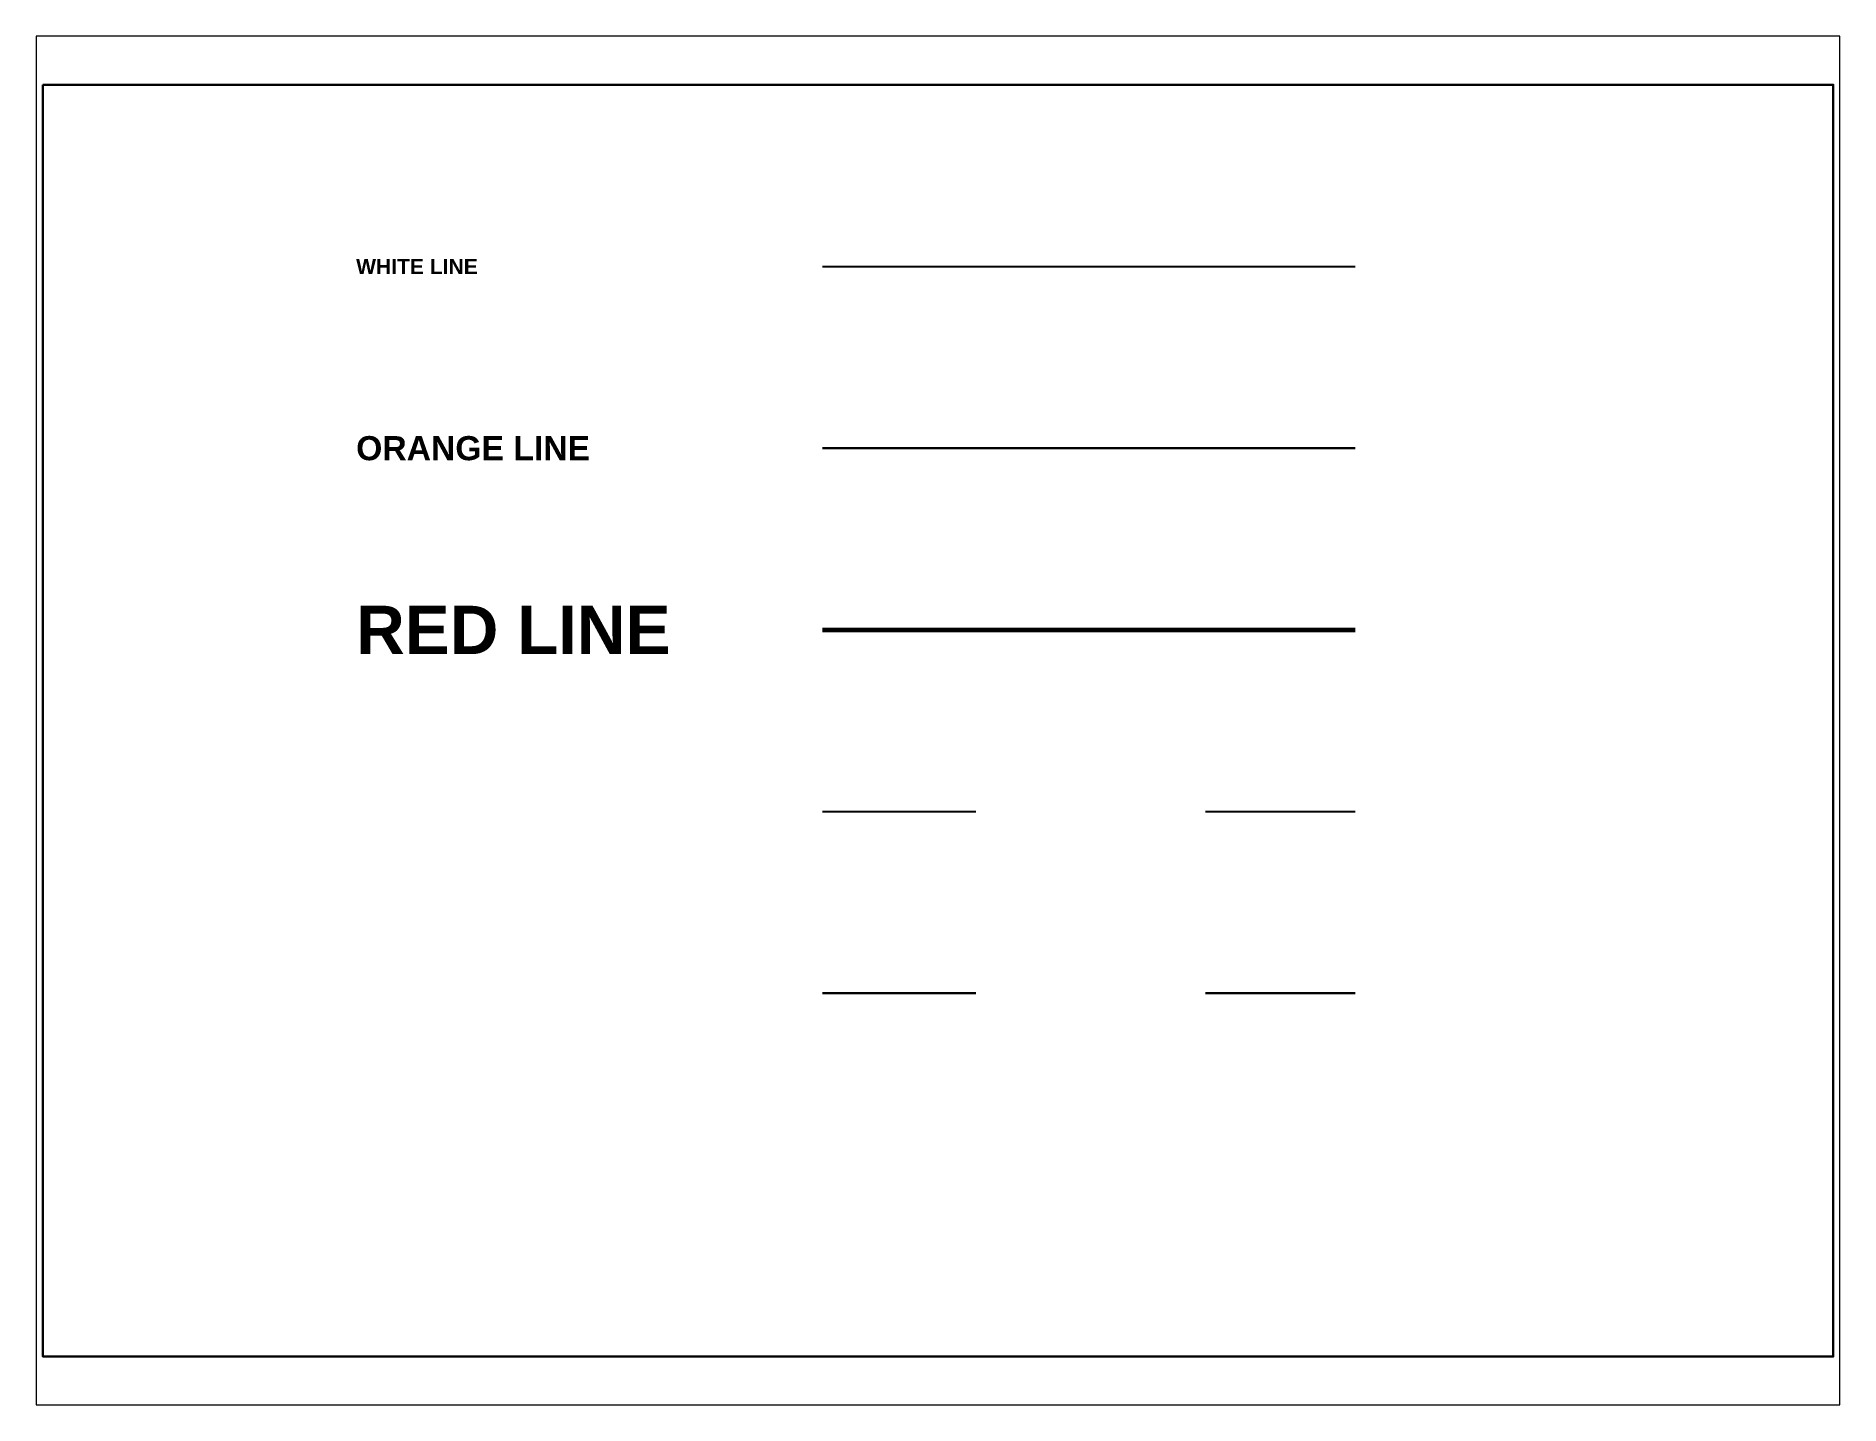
# Paper-space layout 'Layout1' of a CAD drawing. Header units: millimetres. Extents: x 26 to 231, y 20 to 176.
# The model-space entities are those that its viewports show. They can reach past a viewport. Long polylines and large blocks are cut down to what shows.
import ezdxf
from ezdxf.enums import TextEntityAlignment as Align

# ---------------------------------------------------------------- set-up
doc = ezdxf.new("R2010")
doc.units = ezdxf.units.MM
doc.linetypes.add('ACAD_ISO03W100', pattern=[30, 12, -18])
for name, color, linetype, lineweight in [('Layer1', 30, 'Continuous', 30), ('Layer2', 10, 'Continuous', 60), ('Layer4', 80, 'ACAD_ISO03W100', 30)]:
    doc.layers.add(name, color=color, linetype=linetype, lineweight=lineweight)
doc.layers.add('Layer3', color=50, linetype='ACAD_ISO03W100')
doc.styles.add('Annotative', font='arialbd.ttf', dxfattribs={"height": 8})

msp = doc.modelspace()

# ---------------------------------------------------------------- linework, layer by layer
for p, q in [((0, 0), (0, 210)), ((297, 209.05), (297, -0.95)), ((129.33, 179.86), (217.68, 179.86))]:
    msp.add_line(p, q)
at = {"layer": 'Layer1'}
msp.add_line((129.33, 149.73), (217.68, 149.73), dxfattribs=at)
at = {"layer": 'Layer1', "color": 30}
msp.add_lwpolyline([(0, 210), (297, 210), (297, -0.95), (0, -0.95)], close=True, dxfattribs=at)
at = {"layer": 'Layer2'}
msp.add_line((129.33, 119.59), (217.68, 119.59), dxfattribs=at)
at = {"layer": 'Layer3'}
msp.add_line((129.33, 89.45), (217.68, 89.45), dxfattribs=at)
at = {"layer": 'Layer4'}
msp.add_line((129.33, 59.32), (217.68, 59.32), dxfattribs=at)

# ---------------------------------------------------------------- texts
at = {"style": 'Annotative'}
msp.add_text('WHITE LINE', height=2.5, dxfattribs=at).set_placement((51.97, 179.86), align=Align.MIDDLE_LEFT)
at = {"layer": 'Layer1', "style": 'Annotative'}
msp.add_text('ORANGE LINE', height=4, dxfattribs=at).set_placement((51.97, 149.73), align=Align.MIDDLE_LEFT)
at = {"layer": 'Layer2', "style": 'Annotative'}
msp.add_text('RED LINE', height=8, dxfattribs=at).set_placement((51.97, 119.59), align=Align.MIDDLE_LEFT)

psp = doc.layouts.get("Layout1")

# ---------------------------------------------------------------- viewports
at = {"layer": '0'}
psp.add_viewport(center=(128.5, 97.5), size=(205.6, 156), view_center_point=(148.49, 104.56), view_height=227.0423, dxfattribs=at)

doc.saveas('drawing.dxf')
